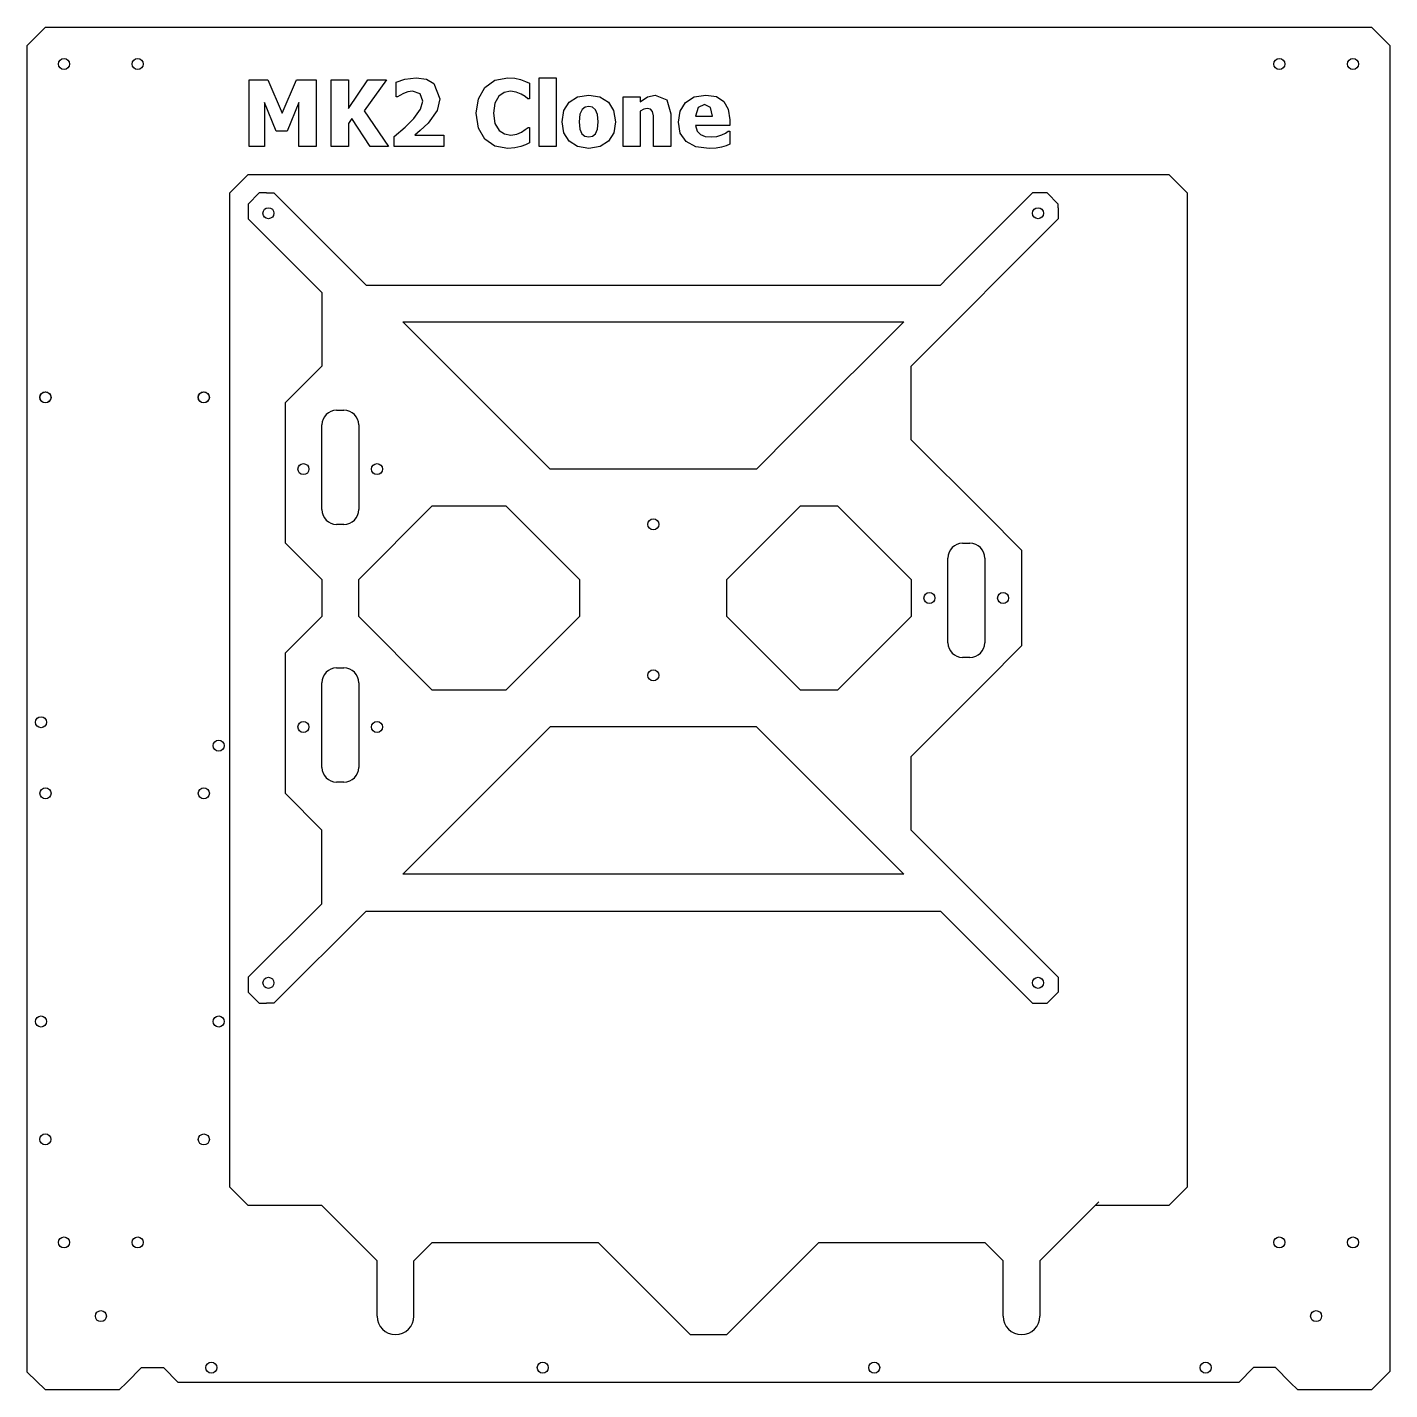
# Model space of a CAD drawing. Extents: x 0 to 370, y 0 to 370.
import ezdxf

# ---------------------------------------------------------------- set-up
doc = ezdxf.new("R2010")
doc.units = 0
doc.layers.get('0').update_dxf_attribs({"linetype": 'continuous'})

# ---------------------------------------------------------------- blocks, each defined once
blk = doc.blocks.new('SHAPESTRING')
at = {"color": 0}
for points in [[(78.42, 337.61), (73.76, 337.61), (73.76, 349.57), (70.59, 341.75), (67.62, 341.75), (64.44, 349.57), (64.44, 337.61), (60.3, 337.61), (60.3, 355.73), (65.37, 355.73), (69.23, 346.71), (73.08, 355.73), (78.42, 355.73)], [(98.1, 337.61), (93.1, 337.61), (88.13, 345.19), (87.23, 343.83), (87.23, 337.61), (82.57, 337.61), (82.57, 355.73), (87.23, 355.73), (87.23, 347.91), (92.48, 355.73), (97.58, 355.73), (91.53, 347.32)], [(113.12, 337.61), (99.65, 337.61), (99.65, 340.3), (102.63, 342.89), (104.95, 345.21), (106.83, 347.72), (107.42, 349.95), (106.68, 351.93), (104.65, 352.63), (103.38, 352.46), (102.18, 352.04), (101.14, 351.49), (100.51, 351.07), (100.17, 351.07), (100.17, 355.1), (102.53, 355.86), (105.62, 356.25), (108.42, 355.88), (110.44, 354.77), (112.08, 350.6), (111.33, 347.35), (108.84, 343.94), (106.73, 341.95), (105.24, 340.72), (113.12, 340.72)], [(130.49, 337.09), (126.95, 337.72), (124.23, 339.6), (122.5, 342.62), (121.92, 346.66), (122.5, 350.6), (124.24, 353.65), (126.97, 355.6), (130.5, 356.25), (132.37, 356.13), (133.97, 355.8), (135.28, 355.31), (136.42, 354.78), (136.42, 350.55), (135.98, 350.55), (135.19, 351.15), (134.11, 351.83), (132.78, 352.39), (131.26, 352.63), (129.54, 352.32), (128.05, 351.25), (126.99, 349.4), (126.58, 346.64), (127.01, 343.82), (128.13, 342), (129.63, 341.02), (131.29, 340.72), (132.92, 340.97), (134.23, 341.54), (135.25, 342.2), (136.02, 342.79), (136.42, 342.79), (136.42, 338.62), (135.3, 338.1), (134, 337.6), (132.45, 337.22)], [(143.67, 337.61), (139.01, 337.61), (139.01, 356.25), (143.67, 356.25)], [(159.72, 344.33), (159.25, 341.32), (157.83, 339.03), (155.54, 337.58), (152.47, 337.09), (149.41, 337.58), (147.12, 339.03), (145.7, 341.32), (145.22, 344.33), (145.7, 347.37), (147.12, 349.67), (149.41, 351.11), (152.47, 351.59), (155.53, 351.11), (157.82, 349.65), (159.24, 347.35)], [(174.73, 337.61), (170.07, 337.61), (170.07, 344.29), (170.02, 345.92), (169.81, 347.12), (169.27, 347.76), (168.33, 347.97), (167.42, 347.77), (166.45, 347.17), (166.45, 337.61), (161.79, 337.61), (161.79, 351.07), (166.45, 351.07), (166.45, 349.71), (168.42, 351.09), (170.56, 351.59), (173.66, 350.27), (174.73, 346.47)], [(185.17, 337.09), (181.6, 337.56), (178.97, 338.94), (177.35, 341.2), (176.81, 344.23), (177.3, 347.25), (178.78, 349.58), (181.15, 351.09), (184.31, 351.59), (187.13, 351.16), (189.16, 349.85), (190.38, 347.74), (190.79, 344.88), (190.79, 343.31), (181.47, 343.31), (181.88, 341.82), (182.8, 340.86), (184.1, 340.35), (185.75, 340.2), (187.24, 340.36), (188.59, 340.79), (189.58, 341.28), (190.33, 341.75), (190.79, 341.75), (190.79, 338.22), (189.78, 337.84), (188.55, 337.48), (187.05, 337.2)], [(155.06, 344.31), (154.86, 346.31), (154.33, 347.59), (153.51, 348.28), (152.47, 348.48), (151.47, 348.31), (150.66, 347.64), (150.09, 346.36), (149.88, 344.31), (150.07, 342.31), (150.59, 341.1), (151.41, 340.41), (152.5, 340.2), (153.51, 340.41), (154.32, 341.06), (154.87, 342.3)], [(186.13, 345.89), (185.55, 348.21), (183.92, 349), (182.15, 348.17), (181.45, 345.89)]]:
    blk.add_lwpolyline(points, close=True, dxfattribs=at)

msp = doc.modelspace()

# ---------------------------------------------------------------- linework, layer by layer
at = {"layer": 'bed-new', "color": 0}
for p, q in [((63, 325), (60, 322)), ((60, 322), (60, 320)), ((65, 325), (63, 325)), ((65, 325), (67, 325)), ((67, 325), (92, 300)), ((273, 325), (250, 302)), ((277, 325), (273, 325)), ((280, 322), (277, 325)), ((280, 321), (280, 322)), ((60, 320), (60, 318)), ((280, 321), (280, 318)), ((60, 318), (80, 298)), ((280, 318), (240, 278)), ((92, 300), (248, 300)), ((250, 302), (248, 300)), ((80, 298), (80, 278)), ((102, 290), (238, 290)), ((102, 290), (142, 250)), ((238, 290), (210, 262)), ((80, 278), (70, 268)), ((240, 258), (240, 278)), ((70, 268), (70, 230)), ((84, 266.007037), (86, 266.007037)), ((80, 239.007037), (80, 262.007037)), ((90, 262.007037), (90, 239.007037)), ((208, 260), (198, 250)), ((210, 262), (208, 260)), ((260, 238), (240, 258)), ((198, 250), (142, 250)), ((90, 220), (110, 240)), ((110, 240), (130, 240)), ((130, 240), (150, 220)), ((190, 220), (210, 240)), ((210, 240), (220, 240)), ((220, 240), (240, 220)), ((270, 228), (260, 238)), ((86, 235.007037), (84, 235.007037)), ((70, 230), (80, 220)), ((254, 229.862876), (256, 229.862876)), ((250, 202.862876), (250, 225.862876)), ((260, 225.862876), (260, 202.862876)), ((270, 228), (270, 202)), ((80, 220), (80, 210)), ((90, 210), (90, 220)), ((150, 220), (150, 210)), ((190, 210), (190, 220)), ((240, 220), (240, 210)), ((80, 210), (70, 200)), ((110, 190), (90, 210)), ((150, 210), (130, 190)), ((210, 190), (190, 210)), ((240, 210), (220, 190)), ((70, 200), (70, 162)), ((270, 202), (260, 192)), ((256, 198.862876), (254, 198.862876)), ((84, 196), (86, 196)), ((80, 169), (80, 192)), ((90, 192), (90, 169)), ((130, 190), (110, 190)), ((220, 190), (210, 190)), ((260, 192), (240, 172)), ((142, 180), (102, 140)), ((198, 180), (142, 180)), ((198, 180), (238, 140)), ((240, 152), (240, 172)), ((86, 165), (84, 165)), ((70, 162), (80, 152)), ((80, 132), (80, 152)), ((260, 132), (240, 152)), ((238, 140), (102, 140)), ((60, 112), (80, 132)), ((67, 105), (92, 130)), ((92, 130), (248, 130)), ((273, 105), (248, 130)), ((280, 112), (260, 132)), ((60, 112), (60, 108)), ((280, 112), (280, 108)), ((60, 108), (63, 105)), ((277, 105), (280, 108)), ((63, 105), (65, 105)), ((67, 105), (65, 105)), ((273, 105), (275, 105)), ((275, 105), (277, 105))]:
    msp.add_line(p, q, dxfattribs=at)
for centre, start, end in [((84, 262.007037), 90, -180), ((86, 262.007037), 0, 90), ((84, 239.007037), -180, -90), ((86, 239.007037), -90, 0), ((254, 225.862876), 90, -180), ((256, 225.862876), 0, 90), ((254, 202.862876), -180, -90), ((256, 202.862876), -90, 0), ((84, 192), 90, -180), ((86, 192), 0, 90), ((84, 169), -180, -90), ((86, 169), -90, 0)]:
    msp.add_arc(centre, 4, start, end, dxfattribs=at)
at = {"layer": 'Inside', "color": 0}
for p, q in [((55, 325), (60, 330)), ((60, 330), (310, 330)), ((310, 330), (315, 325)), ((55, 55), (55, 325)), ((315, 325), (315, 55)), ((60, 50), (55, 55)), ((315, 55), (310, 50)), ((80, 50), (60, 50)), ((95, 35), (80, 50)), ((291, 51), (275, 35)), ((310, 50), (290, 50)), ((105, 35), (110, 40)), ((110, 40), (155, 40)), ((180, 15), (155, 40)), ((190, 15), (215, 40)), ((215, 40), (260, 40)), ((265, 35), (260, 40)), ((95, 20), (95, 35)), ((105, 20), (105, 35)), ((265, 20), (265, 35)), ((275, 35), (275, 20)), ((180, 15), (190, 15))]:
    msp.add_line(p, q, dxfattribs=at)
for centre in [(100, 20), (270, 20)]:
    msp.add_arc(centre, 5, -180, 0, dxfattribs=at)
at = {"layer": 'M3 díry', "color": 0}
for centre in [(65.5, 319.5), (274.5, 319.5), (75, 250), (95, 250), (245, 215), (265, 215), (75, 180), (95, 180), (65.5, 110.5), (274.5, 110.5), (50, 6), (140, 6), (230, 6), (320, 6)]:
    msp.add_circle(centre, 1.5, dxfattribs=at)
at = {"layer": 'M3 zavit', "color": 0}
for centre in [(10, 360), (30, 360), (340, 360), (360, 360), (4.916778, 269.491555), (4.951544, 269.465333), (47.916778, 269.491555), (47.951544, 269.465333), (170, 235), (170, 194), (3.74, 181.28), (52, 174.93), (4.951544, 161.965333), (47.951544, 161.965333), (3.74, 100), (52, 100), (4.916778, 67.991555), (47.951544, 67.965333), (10, 40), (30, 40), (340, 40), (360, 40), (20, 20), (350, 20)]:
    msp.add_circle(centre, 1.5, dxfattribs=at)
at = {"layer": 'Outside', "color": 0}
for p, q in [((0, 365), (5, 370)), ((5, 370), (365, 370)), ((365, 370), (370, 365)), ((0, 4.808252), (0, 365)), ((370, 365), (370, 5)), ((5, 0), (0, 4.808252)), ((27, 2), (31, 6)), ((31, 6), (37, 6)), ((37, 6), (41, 2)), ((333, 6), (329, 2)), ((339, 6), (333, 6)), ((343, 2), (339, 6)), ((370, 5), (365, 0)), ((25, 0), (5, 0)), ((27, 2), (25, 0)), ((329, 2), (41, 2)), ((345, 0), (343, 2)), ((365, 0), (345, 0))]:
    msp.add_line(p, q, dxfattribs=at)

# ---------------------------------------------------------------- block references
at = {"color": 0}
msp.add_blockref('SHAPESTRING', (0, 0), dxfattribs=at)

doc.saveas('drawing.dxf')
